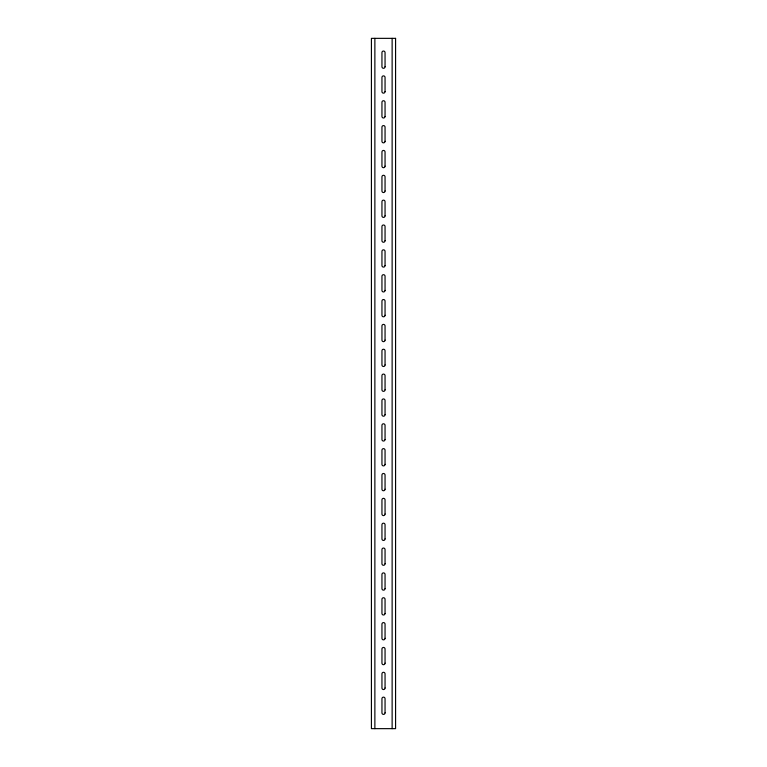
<?xml version="1.0" encoding="UTF-8"?>
<svg xmlns="http://www.w3.org/2000/svg" width="767" height="767" viewBox="0 0 767 767"><rect width="100%" height="100%" fill="white"/><g stroke="black" fill="none" stroke-linecap="round" stroke-linejoin="round"><path stroke-width="1.15" d="M392.129 38.35L392.129 728.65M374.871 38.35L374.871 728.65M395.58 38.35L371.42 38.35L371.42 728.65L395.58 728.65L395.58 38.35M385.053 66.739L385.053 52.587A1.553 1.553 0 0 0 383.5 51.034A1.553 1.553 0 0 0 381.947 52.587L381.947 66.739A1.553 1.553 0 0 0 383.5 68.292A1.553 1.553 0 0 0 385.053 66.739M385.053 91.589L385.053 77.438A1.553 1.553 0 0 0 383.5 75.885A1.553 1.553 0 0 0 381.947 77.438L381.947 91.589A1.553 1.553 0 0 0 383.5 93.143A1.553 1.553 0 0 0 385.053 91.589M385.053 116.44L385.053 102.289A1.553 1.553 0 0 0 383.5 100.736A1.553 1.553 0 0 0 381.947 102.289L381.947 116.44A1.553 1.553 0 0 0 383.5 117.993A1.553 1.553 0 0 0 385.053 116.44M385.053 141.291L385.053 127.14A1.553 1.553 0 0 0 383.5 125.587A1.553 1.553 0 0 0 381.947 127.14L381.947 141.291A1.553 1.553 0 0 0 383.5 142.844A1.553 1.553 0 0 0 385.053 141.291M385.053 166.142L385.053 151.991A1.553 1.553 0 0 0 383.5 150.437A1.553 1.553 0 0 0 381.947 151.991L381.947 166.142A1.553 1.553 0 0 0 383.5 167.695A1.553 1.553 0 0 0 385.053 166.142M385.053 190.993L385.053 176.841A1.553 1.553 0 0 0 383.5 175.288A1.553 1.553 0 0 0 381.947 176.841L381.947 190.993A1.553 1.553 0 0 0 383.5 192.546A1.553 1.553 0 0 0 385.053 190.993M385.053 215.843L385.053 201.692A1.553 1.553 0 0 0 383.5 200.139A1.553 1.553 0 0 0 381.947 201.692L381.947 215.843A1.553 1.553 0 0 0 383.5 217.397A1.553 1.553 0 0 0 385.053 215.843M385.053 240.694L385.053 226.543A1.553 1.553 0 0 0 383.5 224.99A1.553 1.553 0 0 0 381.947 226.543L381.947 240.694A1.553 1.553 0 0 0 383.5 242.247A1.553 1.553 0 0 0 385.053 240.694M385.053 265.545L385.053 251.394A1.553 1.553 0 0 0 383.5 249.841A1.553 1.553 0 0 0 381.947 251.394L381.947 265.545A1.553 1.553 0 0 0 383.5 267.098A1.553 1.553 0 0 0 385.053 265.545M385.053 290.396L385.053 276.245A1.553 1.553 0 0 0 383.5 274.691A1.553 1.553 0 0 0 381.947 276.245L381.947 290.396A1.553 1.553 0 0 0 383.5 291.949A1.553 1.553 0 0 0 385.053 290.396M385.053 315.247L385.053 301.095A1.553 1.553 0 0 0 383.5 299.542A1.553 1.553 0 0 0 381.947 301.095L381.947 315.247A1.553 1.553 0 0 0 383.5 316.8A1.553 1.553 0 0 0 385.053 315.247M385.053 340.097L385.053 325.946A1.553 1.553 0 0 0 383.5 324.393A1.553 1.553 0 0 0 381.947 325.946L381.947 340.097A1.553 1.553 0 0 0 383.5 341.651A1.553 1.553 0 0 0 385.053 340.097M385.053 364.948L385.053 350.797A1.553 1.553 0 0 0 383.5 349.244A1.553 1.553 0 0 0 381.947 350.797L381.947 364.948A1.553 1.553 0 0 0 383.5 366.501A1.553 1.553 0 0 0 385.053 364.948M385.053 389.799L385.053 375.648A1.553 1.553 0 0 0 383.5 374.085A1.553 1.553 0 0 0 381.947 375.648L381.947 389.799A1.553 1.553 0 0 0 383.5 391.352A1.553 1.553 0 0 0 385.053 389.799M385.053 414.65L385.053 400.489A1.553 1.553 0 0 0 383.5 398.936A1.553 1.553 0 0 0 381.947 400.489L381.947 414.65A1.553 1.553 0 0 0 383.5 416.203A1.553 1.553 0 0 0 385.053 414.65M385.053 439.491L385.053 425.34A1.553 1.553 0 0 0 383.5 423.787A1.553 1.553 0 0 0 381.947 425.34L381.947 439.491A1.553 1.553 0 0 0 383.5 441.044A1.553 1.553 0 0 0 385.053 439.491M385.053 464.342L385.053 450.191A1.553 1.553 0 0 0 383.5 448.637A1.553 1.553 0 0 0 381.947 450.191L381.947 464.342A1.553 1.553 0 0 0 383.5 465.895A1.553 1.553 0 0 0 385.053 464.342M385.053 489.193L385.053 475.041A1.553 1.553 0 0 0 383.5 473.488A1.553 1.553 0 0 0 381.947 475.041L381.947 489.193A1.553 1.553 0 0 0 383.5 490.746A1.553 1.553 0 0 0 385.053 489.193M385.053 514.043L385.053 499.892A1.553 1.553 0 0 0 383.5 498.339A1.553 1.553 0 0 0 381.947 499.892L381.947 514.043A1.553 1.553 0 0 0 383.5 515.597A1.553 1.553 0 0 0 385.053 514.043M385.053 538.894L385.053 524.743A1.553 1.553 0 0 0 383.5 523.19A1.553 1.553 0 0 0 381.947 524.743L381.947 538.894A1.553 1.553 0 0 0 383.5 540.447A1.553 1.553 0 0 0 385.053 538.894M385.053 563.745L385.053 549.594A1.553 1.553 0 0 0 383.5 548.041A1.553 1.553 0 0 0 381.947 549.594L381.947 563.745A1.553 1.553 0 0 0 383.5 565.298A1.553 1.553 0 0 0 385.053 563.745M385.053 588.596L385.053 574.445A1.553 1.553 0 0 0 383.5 572.891A1.553 1.553 0 0 0 381.947 574.445L381.947 588.596A1.553 1.553 0 0 0 383.5 590.149A1.553 1.553 0 0 0 385.053 588.596M385.053 613.447L385.053 599.295A1.553 1.553 0 0 0 383.5 597.742A1.553 1.553 0 0 0 381.947 599.295L381.947 613.447A1.553 1.553 0 0 0 383.5 615A1.553 1.553 0 0 0 385.053 613.447M385.053 638.297L385.053 624.146A1.553 1.553 0 0 0 383.5 622.593A1.553 1.553 0 0 0 381.947 624.146L381.947 638.297A1.553 1.553 0 0 0 383.5 639.851A1.553 1.553 0 0 0 385.053 638.297M385.053 663.148L385.053 648.997A1.553 1.553 0 0 0 383.5 647.444A1.553 1.553 0 0 0 381.947 648.997L381.947 663.148A1.553 1.553 0 0 0 383.5 664.701A1.553 1.553 0 0 0 385.053 663.148M385.053 687.999L385.053 673.848A1.553 1.553 0 0 0 383.5 672.295A1.553 1.553 0 0 0 381.947 673.848L381.947 687.999A1.553 1.553 0 0 0 383.5 689.552A1.553 1.553 0 0 0 385.053 687.999M385.053 712.85L385.053 698.699A1.553 1.553 0 0 0 383.5 697.145A1.553 1.553 0 0 0 381.947 698.699L381.947 712.85A1.553 1.553 0 0 0 383.5 714.403A1.553 1.553 0 0 0 385.053 712.85"/></g></svg>
